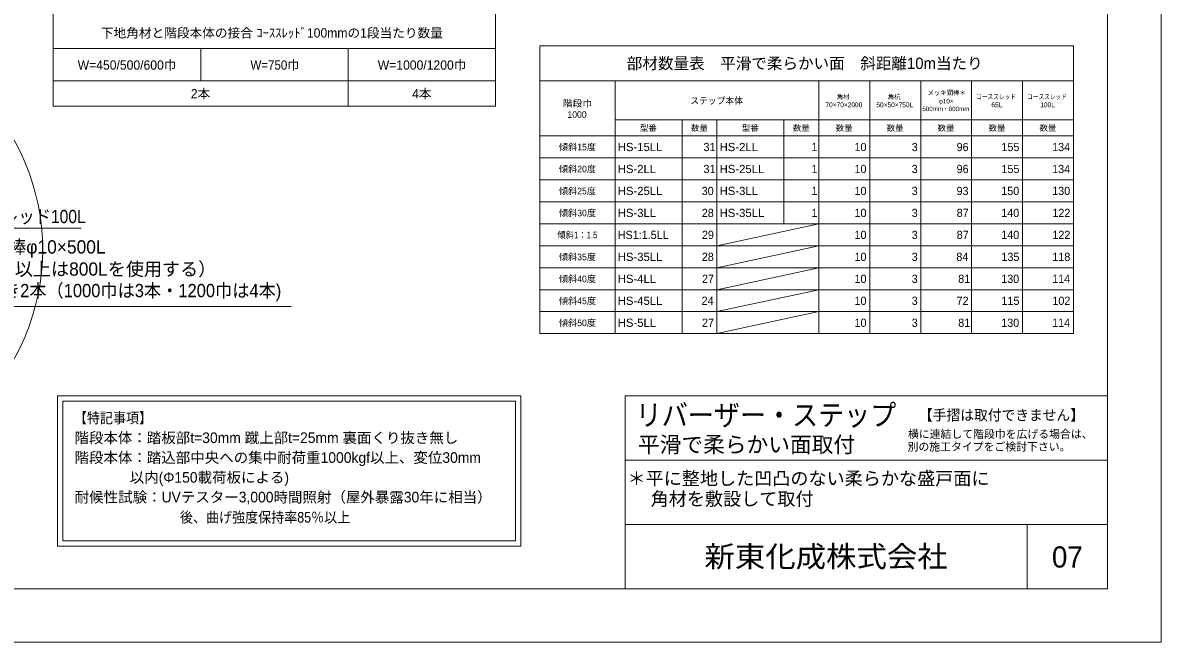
# Model space of a CAD drawing. Units: millimetres at full size, sheet at 1:20; details may follow other scales. Extents: x 0 to 8400, y 0 to 5940.
# Drawn here: x 4154 to 8400, y 0 to 2312 of the extents above; entities that cross this region are included whole.
import ezdxf
from ezdxf.enums import TextEntityAlignment as Align

# ---------------------------------------------------------------- set-up
doc = ezdxf.new("R2010")
doc.units = ezdxf.units.MM
doc.header["$LTSCALE"] = 20
for name, color, linetype, lineweight in [('図形枠', 7, 'Continuous', 15), ('図面枠-A3', 7, 'Continuous', 20), ('図面枠-レイアウト', 7, 'Continuous', 13), ('引出線', 7, 'Continuous', 13), ('特記事項', 7, 'Continuous', 15), ('表', 7, 'Continuous', 15)]:
    doc.layers.add(name, color=color, linetype=linetype, lineweight=lineweight)
doc.layers.add('文字', color=7, linetype='Continuous')
doc.styles.add('ＭＳ Ｐゴシック', font='')
doc.styles.get('ＭＳ Ｐゴシック').set_extended_font_data('MS PGothic')

msp = doc.modelspace()

# ---------------------------------------------------------------- linework, layer by layer
at = {"layer": '図形枠'}
msp.add_circle((3395.28, 1465.88), 832.83, dxfattribs=at)
at = {"layer": '図面枠-A3'}
for p, q in [((6400, 920), (6400, 200)), ((6400, 920), (8200, 920)), ((6400, 680), (8200, 680)), ((6400, 440), (8200, 440)), ((7900, 200), (7900, 440))]:
    msp.add_line(p, q, dxfattribs=at)
msp.add_lwpolyline([(200, 200), (8200, 200), (8200, 5740), (200, 5740)], close=True, dxfattribs=at)
at = {"layer": '図面枠-レイアウト'}
msp.add_lwpolyline([(0, 0), (8400, 0), (8400, 5940), (0, 5940)], close=True, dxfattribs=at)
at = {"layer": '引出線'}
for points in [[(3706.26, 1678.3), (3782.77, 1545.78), (4363.77, 1545.78), (4371.77, 1545.78)], [(3596.42, 856.28), (3825.25, 1252.63), (5146.81, 1252.63), (5154.81, 1252.63)]]:
    msp.add_lwpolyline(points, dxfattribs=at)
at = {"layer": '特記事項'}
for points in [[(4283.51, 358.95), (6011.41, 358.95), (6011.41, 920), (4283.51, 920)], [(4303.51, 378.95), (5991.41, 378.95), (5991.41, 900), (4303.51, 900)]]:
    msp.add_lwpolyline(points, close=True, dxfattribs=at)
at = {"layer": '表'}
for p, q in [((4267.37, 2684.16), (4267.37, 2001.24)), ((5917.37, 2684.16), (5917.37, 2001.24)), ((4267.37, 2215.97), (5917.37, 2215.97)), ((4817.37, 2215.97), (4817.37, 2095.97)), ((5367.37, 2215.97), (5367.37, 2001.24)), ((6082.88, 2226.06), (8072.88, 2226.06)), ((6082.88, 2226.06), (6082.88, 2096.06)), ((8072.88, 2226.06), (8072.88, 2096.06)), ((4267.37, 2095.97), (5917.37, 2095.97)), ((6082.88, 2096.06), (8072.88, 2096.06)), ((6082.88, 2096.06), (6082.88, 1152.04)), ((6362.88, 2096.06), (6362.88, 1890.07)), ((7122.88, 2096.06), (7122.88, 1890.07)), ((7312.88, 2096.06), (7312.88, 1890.07)), ((7502.88, 2096.06), (7502.88, 1890.07)), ((7692.88, 2096.06), (7692.88, 1890.07)), ((7882.88, 2096.06), (7882.88, 1890.07)), ((8072.88, 2096.06), (8072.88, 1950.04)), ((4267.37, 2001.24), (5917.37, 2001.24)), ((6362.88, 1950.04), (8072.88, 1950.04)), ((6612.88, 1950.04), (6612.88, 1890.07)), ((6742.88, 1950.04), (6742.88, 1890.07)), ((6992.88, 1950.04), (6992.88, 1890.07)), ((8072.88, 1950.04), (8072.88, 1152.04)), ((6082.88, 1890.07), (8072.88, 1890.07)), ((6082.88, 1890.02), (8072.88, 1890.02)), ((6362.88, 1890.02), (6362.88, 1152.04)), ((6612.88, 1890.02), (6612.88, 1152.04)), ((6742.88, 1890.02), (6742.88, 1152.04)), ((6992.88, 1890.02), (6992.88, 1562.04)), ((7122.88, 1890.02), (7122.88, 1152.04)), ((7312.88, 1890.02), (7312.88, 1152.04)), ((7502.88, 1890.02), (7502.88, 1152.04)), ((7692.88, 1890.02), (7692.88, 1152.04)), ((7882.88, 1890.02), (7882.88, 1152.04)), ((6082.88, 1808.04), (8072.88, 1808.04)), ((6082.88, 1726.04), (8072.88, 1726.04)), ((6082.88, 1644.04), (8072.88, 1644.04)), ((6082.88, 1562.04), (8072.88, 1562.04)), ((6082.88, 1480.04), (8072.88, 1480.04)), ((6082.88, 1398.04), (8072.88, 1398.04)), ((6082.88, 1316.04), (8072.88, 1316.04)), ((6082.88, 1234.04), (8072.88, 1234.04)), ((6082.88, 1152.04), (8072.88, 1152.04))]:
    msp.add_line(p, q, dxfattribs=at)
at = {"layer": '表', "lineweight": 9}
for p, q in [((6742.88, 1480.04), (7122.88, 1562.04)), ((6742.88, 1398.04), (7122.88, 1480.04)), ((6742.88, 1316.04), (7122.88, 1398.04)), ((6742.88, 1234.04), (7122.88, 1316.04)), ((6742.88, 1152.04), (7122.88, 1234.04))]:
    msp.add_line(p, q, dxfattribs=at)

# ---------------------------------------------------------------- texts
at = {"layer": '図面枠-A3', "style": 'ＭＳ Ｐゴシック', "width": 1.05}
msp.add_text('新東化成株式会社', height=79.18, dxfattribs=at).set_placement((7150, 320), align=Align.MIDDLE_CENTER)
at = {"layer": '図面枠-A3', "style": 'ＭＳ Ｐゴシック'}
msp.add_text('07', height=79.18, dxfattribs=at).set_placement((8050, 318.3), align=Align.MIDDLE_CENTER)
at = {"layer": '文字', "style": 'ＭＳ Ｐゴシック'}
for s, width, p in [('コーススレッド100L', 0.9, (3833.63, 1549.48)), ('１段につき2本（1000巾は3本・1200巾は4本)', 0.95, (3823.45, 1273.12))]:
    msp.add_text(s, height=49.49, dxfattribs=dict(at, width=width)).set_placement(p, align=Align.BOTTOM_LEFT)
for s, height, p in [('メッキ鋼棒φ10×500L', 49.49, (3829.23, 1436.12)), ('（傾斜45°以上は800Lを使用する）', 49.49, (3823.7, 1353.47)), ('横に連結して階段巾を広げる場合は、', 29.69, (7455.34, 753.26)), ('別の施工タイプをご検討下さい。', 29.69, (7453.98, 706.1)), ('＊平に整地した凹凸のない柔らかな盛戸面に', 49.49, (6409.39, 572.04)), ('\u3000角材を敷設して取付', 49.49, (6428.14, 495.71))]:
    msp.add_text(s, height=height, dxfattribs=at).set_placement(p, align=Align.BOTTOM_LEFT)
at = {"layer": '文字', "style": 'ＭＳ Ｐゴシック', "width": 0.9}
msp.add_text('リバーザー・ステップ\u3000 ', height=79.18, dxfattribs=at).set_placement((6987.39, 848.03), align=Align.MIDDLE_CENTER)
at = {"layer": '文字', "color": 1, "style": 'ＭＳ Ｐゴシック', "width": 0.95}
msp.add_text('【手摺は取付できません】', height=39.59, dxfattribs=at).set_placement((8112.16, 848.03), align=Align.MIDDLE_RIGHT)
at = {"layer": '文字', "style": 'ＭＳ Ｐゴシック'}
msp.add_text('平滑で柔らかい面取付', height=59.38, dxfattribs=at).set_placement((6853.36, 738.03), align=Align.MIDDLE_CENTER)
at = {"layer": '特記事項', "style": 'ＭＳ Ｐゴシック', "width": 0.9}
for s, p in [('【特記事項】', (4344.46, 805.59)), ('\u3000\u3000\u3000\u3000\u3000\u3000\u3000\u3000後、曲げ強度保持率85％以上', (4351.28, 434.76))]:
    msp.add_text(s, height=39.59, dxfattribs=at).set_placement(p, align=Align.BOTTOM_LEFT)
at = {"layer": '特記事項', "style": 'ＭＳ Ｐゴシック'}
for s, p in [('階段本体：踏板部t=30mm 蹴上部t=25mm 裏面くり抜き無し', (4346.51, 731.65)), ('階段本体：踏込部中央への集中耐荷重1000kgf以上、変位30mm', (4346.51, 657.71)), ('              以内(Φ150載荷板による)', (4351.28, 583.77)), ('耐候性試験：UVテスター3,000時間照射（屋外暴露30年に相当）', (4347.42, 510.06))]:
    msp.add_text(s, height=39.59, dxfattribs=at).set_placement(p, align=Align.BOTTOM_LEFT)
at = {"layer": '表', "style": 'ＭＳ Ｐゴシック'}
for s, height, p in [('下地角材と階段本体の接合 ｺｰｽｽﾚｯﾄﾞ100mmの1段当たり数量', 34.64, (5082.85, 2274.56)), ('W=450/500/600巾', 34.64, (4542.81, 2154.56)), ('W=1000/1200巾', 34.64, (5643.15, 2154.56)), ('部材数量表\u3000平滑で柔らかい面\u3000斜距離10m当たり', 42.56, (7070.38, 2160.93)), ('2本', 34.64, (4816.85, 2047.39)), ('4本', 34.64, (5642.25, 2047.39)), ('65L', 17.82, (7787.04, 2006.1)), ('100L', 17.82, (7976.29, 2006.1)), ('1000', 24.58, (6221.12, 1969.73)), ('傾斜15度', 24.58, (6222.54, 1848.18)), ('傾斜20度', 24.58, (6222.54, 1766.18)), ('傾斜25度', 24.58, (6222.54, 1684.18)), ('傾斜30度', 24.58, (6222.54, 1602.18)), ('傾斜35度', 24.58, (6222.54, 1438.18)), ('傾斜40度', 24.58, (6222.54, 1356.18)), ('傾斜45度', 24.58, (6222.54, 1274.18)), ('傾斜50度', 24.58, (6222.54, 1192.18))]:
    msp.add_text(s, height=height, dxfattribs=at).set_placement(p, align=Align.MIDDLE_CENTER)
for s, height, width, p in [('W=750巾', 34.64, 0.95, (5094.17, 2154.56)), ('角材\u3000', 17.82, 0.95, (7225.18, 2036.04)), ('角杭\u3000', 17.82, 0.95, (7415.18, 2036.04)), ('メッキ鋼棒＊', 17.82, 0.95, (7599.69, 2051.05)), ('コーススレッド\u3000', 17.82, 0.85, (7794.61, 2036.1)), ('コーススレッド\u3000', 17.82, 0.85, (7984.61, 2036.1)), ('階段巾', 24.58, 1.05, (6223, 2011.12)), ('ステップ本体', 24.58, 0.95, (6741.71, 2021.34)), ('70×70×2000', 17.82, 1.05, (7216.41, 2006.04)), ('50×50×750L', 17.82, 1.05, (7406.31, 2006.04)), ('500mm・800mm', 16.83, 0.9, (7596.91, 1990.87)), ('φ10×', 16.83, 1.05, (7597.86, 2019.53)), ('型番', 21.51, 1.05, (6487.33, 1919.54)), ('数量', 21.51, 1.05, (6677.39, 1919.35)), ('型番', 21.51, 1.05, (6867.33, 1919.54)), ('数量', 21.51, 1.05, (7057.39, 1919.35)), ('数量', 21.51, 1.05, (7217.39, 1919.35)), ('数量', 21.51, 1.05, (7407.39, 1919.35)), ('数量', 21.51, 1.05, (7597.39, 1919.35)), ('数量', 21.51, 1.05, (7787.39, 1919.35)), ('数量', 21.51, 1.05, (7977.39, 1919.35)), ('傾斜1：1.5', 24.58, 0.9, (6222.21, 1520.18))]:
    msp.add_text(s, height=height, dxfattribs=dict(at, width=width)).set_placement(p, align=Align.MIDDLE_CENTER)
at = {"layer": '表', "style": 'ＭＳ Ｐゴシック', "width": 1.05}
for s, p in [('HS-15LL', (6372.9, 1848.58)), ('HS-2LL', (6752.9, 1848.58)), ('HS-2LL', (6372.9, 1766.58)), ('HS-25LL', (6752.9, 1766.58)), ('HS-25LL', (6372.9, 1684.58)), ('HS-3LL', (6752.9, 1684.58)), ('HS-3LL', (6372.9, 1602.58)), ('HS-35LL', (6752.9, 1602.58)), ('HS-35LL', (6372.9, 1438.58)), ('HS-4LL', (6372.9, 1356.58)), ('HS-45LL', (6372.9, 1274.58)), ('HS-5LL', (6372.9, 1192.58))]:
    msp.add_text(s, height=30.73, dxfattribs=at).set_placement(p, align=Align.MIDDLE_LEFT)
at = {"layer": '表', "style": 'ＭＳ Ｐゴシック'}
for s, p in [('31', (6737.54, 1848.58)), ('1', (7117.84, 1848.58)), ('10', (7300.66, 1848.58)), ('3', (7491.67, 1848.58)), ('96', (7681.54, 1848.58)), ('155', (7871.06, 1848.58)), ('134', (8060.18, 1848.58)), ('31', (6737.54, 1766.58)), ('1', (7117.84, 1766.58)), ('10', (7300.66, 1766.58)), ('3', (7491.67, 1766.58)), ('96', (7681.54, 1766.58)), ('155', (7871.06, 1766.58)), ('134', (8060.18, 1766.58)), ('30', (6730.66, 1684.58)), ('1', (7117.84, 1684.58)), ('10', (7300.66, 1684.58)), ('3', (7491.67, 1684.58)), ('93', (7681.36, 1684.58)), ('150', (7870.36, 1684.58)), ('130', (8060.36, 1684.58)), ('28', (6731.19, 1602.58)), ('1', (7117.84, 1602.58)), ('10', (7300.66, 1602.58)), ('3', (7491.67, 1602.58)), ('87', (7681.89, 1602.58)), ('140', (7870.36, 1602.58)), ('122', (8061.06, 1602.58)), ('29', (6731.54, 1520.58)), ('10', (7300.66, 1520.58)), ('3', (7491.67, 1520.58)), ('87', (7681.89, 1520.58)), ('140', (7870.36, 1520.58)), ('122', (8061.06, 1520.58)), ('28', (6731.19, 1438.58)), ('10', (7300.66, 1438.58)), ('3', (7491.67, 1438.58)), ('84', (7680.48, 1438.58)), ('135', (7871.06, 1438.58)), ('118', (8060.88, 1438.58)), ('27', (6731.89, 1356.58)), ('10', (7300.66, 1356.58)), ('3', (7491.67, 1356.58)), ('81', (7687.54, 1356.58)), ('130', (7870.36, 1356.58)), ('114', (8060.18, 1356.58)), ('24', (6730.48, 1274.58)), ('10', (7300.66, 1274.58)), ('3', (7491.67, 1274.58)), ('72', (7681.36, 1274.58)), ('115', (7871.06, 1274.58)), ('102', (8061.06, 1274.58)), ('27', (6731.89, 1192.58)), ('10', (7300.66, 1192.58)), ('3', (7491.67, 1192.58)), ('81', (7687.54, 1192.58)), ('130', (7870.36, 1192.58)), ('114', (8060.18, 1192.58))]:
    msp.add_text(s, height=30.73, dxfattribs=at).set_placement(p, align=Align.MIDDLE_RIGHT)
msp.add_text('HS1:1.5LL', height=30.73, dxfattribs=at).set_placement((6372.9, 1520.58), align=Align.MIDDLE_LEFT)

doc.saveas('drawing.dxf')
